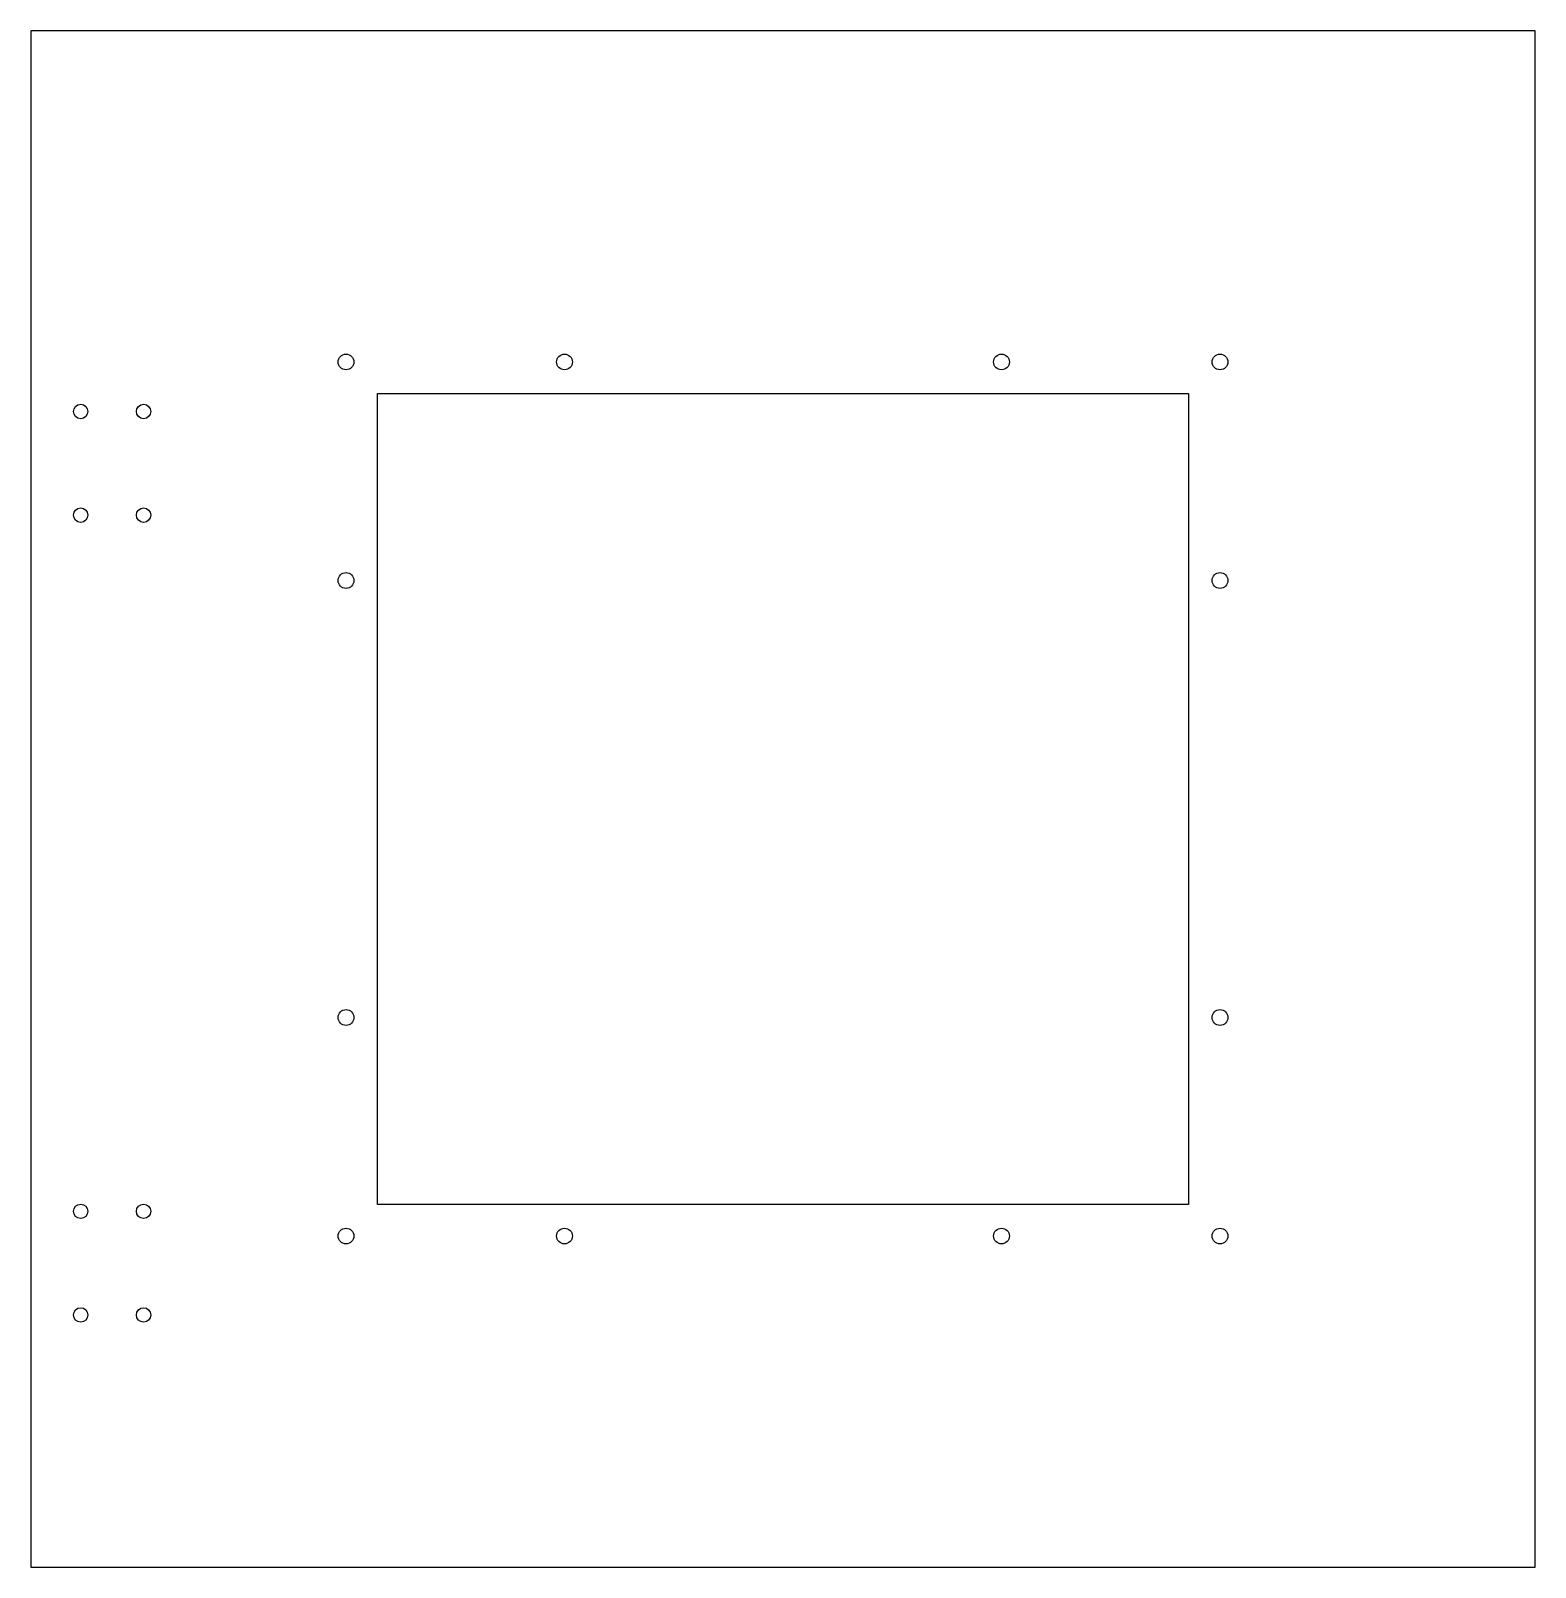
# Model space of a CAD drawing. Header units: millimetres. Extents: x -167 to 167, y -171 to 171.
import ezdxf

# ---------------------------------------------------------------- set-up
doc = ezdxf.new("R2010")
doc.units = ezdxf.units.MM
doc.layers.get('0').update_dxf_attribs({"linetype": 'CONTINUOUS'})

msp = doc.modelspace()

# ---------------------------------------------------------------- linework, layer by layer
for points in [[(-167, -170.507), (167, -170.507), (167, 170.507), (-167, 170.507)], [(90, -90), (-90, -90), (-90, 90), (90, 90)]]:
    msp.add_lwpolyline(points, close=True)
for centre, radius in [((-97, 97), 1.75), ((-48.5, 97), 1.75), ((48.5, 97), 1.75), ((97, 97), 1.75), ((-155.91, 86), 1.6), ((-141.95, 86), 1.6), ((-155.91, 63), 1.6), ((-141.95, 63), 1.6), ((-97, 48.5), 1.75), ((97, 48.5), 1.75), ((-97, -48.5), 1.75), ((97, -48.5), 1.75), ((-155.91, -91.507), 1.6), ((-141.95, -91.507), 1.6), ((-97, -97), 1.75), ((-48.5, -97), 1.75), ((48.5, -97), 1.75), ((97, -97), 1.75), ((-155.91, -114.507), 1.6), ((-141.95, -114.507), 1.6)]:
    msp.add_circle(centre, radius)

doc.saveas('drawing.dxf')
